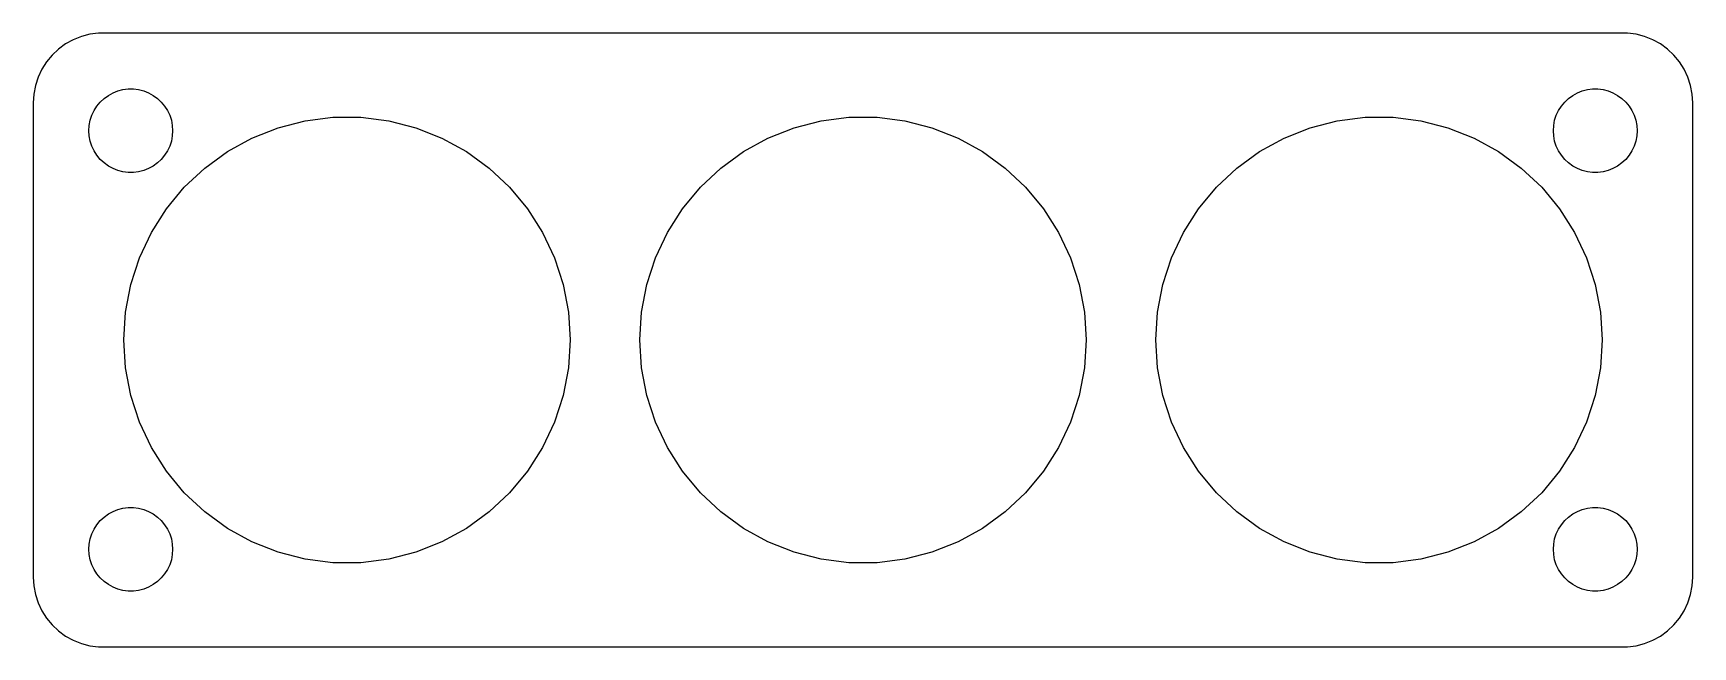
# Model space of a CAD drawing. Header units: metres. Extents: x -60 to 60, y -22 to 22.
import ezdxf

# ---------------------------------------------------------------- set-up
doc = ezdxf.new("R2010")
doc.units = ezdxf.units.M

msp = doc.modelspace()

# ---------------------------------------------------------------- linework, layer by layer
for p, q in [((-56.6289, 21.5241), (-57.1791, 21.2216)), ((-56.0451, 21.7553), (-56.6289, 21.5241)), ((-55.4369, 21.9114), (-56.0451, 21.7553)), ((-54.8139, 21.9901), (-55.4369, 21.9114)), ((54.8139, 21.9901), (-54.8139, 21.9901)), ((55.4369, 21.9114), (54.8139, 21.9901)), ((56.0451, 21.7553), (55.4369, 21.9114)), ((56.6289, 21.5241), (56.0451, 21.7553)), ((57.1791, 21.2216), (56.6289, 21.5241)), ((-58.1448, 20.4227), (-58.5451, 19.9389)), ((-57.6871, 20.8526), (-58.1448, 20.4227)), ((-57.1791, 21.2216), (-57.6871, 20.8526)), ((57.6871, 20.8526), (57.1791, 21.2216)), ((58.1448, 20.4227), (57.6871, 20.8526)), ((58.5451, 19.9389), (58.1448, 20.4227)), ((-58.8815, 19.4088), (-59.1489, 18.8406)), ((-58.5451, 19.9389), (-58.8815, 19.4088)), ((58.8815, 19.4088), (58.5451, 19.9389)), ((59.1489, 18.8406), (58.8815, 19.4088)), ((-59.3429, 18.2434), (-59.4606, 17.6267)), ((-59.1489, 18.8406), (-59.3429, 18.2434)), ((-53.7773, 17.7145), (-53.427, 17.8532)), ((-53.427, 17.8532), (-53.0621, 17.9469)), ((-53.0621, 17.9469), (-52.6884, 17.9941)), ((-52.6884, 17.9941), (-52.3116, 17.9941)), ((-52.3116, 17.9941), (-51.9379, 17.9469)), ((-51.9379, 17.9469), (-51.5729, 17.8532)), ((-51.5729, 17.8532), (-51.2227, 17.7145)), ((51.2227, 17.7145), (51.5729, 17.8532)), ((51.5729, 17.8532), (51.9379, 17.9469)), ((51.9379, 17.9469), (52.3116, 17.9941)), ((52.3116, 17.9941), (52.6884, 17.9941)), ((52.6884, 17.9941), (53.0621, 17.9469)), ((53.0621, 17.9469), (53.427, 17.8532)), ((53.427, 17.8532), (53.7773, 17.7145)), ((59.3429, 18.2434), (59.1489, 18.8406)), ((59.4606, 17.6267), (59.3429, 18.2434)), ((-59.4606, 17.6267), (-59.5, 17)), ((-59.5, 17), (-59.5, -17)), ((-55.1289, 16.4453), (-54.927, 16.7634)), ((-54.927, 16.7634), (-54.6869, 17.0536)), ((-54.6869, 17.0536), (-54.4123, 17.3115)), ((-54.4123, 17.3115), (-54.1075, 17.533)), ((-54.1075, 17.533), (-53.7773, 17.7145)), ((-51.2227, 17.7145), (-50.8925, 17.533)), ((-50.8925, 17.533), (-50.5877, 17.3115)), ((-50.5877, 17.3115), (-50.3131, 17.0536)), ((-50.3131, 17.0536), (-50.0729, 16.7634)), ((-50.0729, 16.7634), (-49.8711, 16.4453)), ((49.8711, 16.4453), (50.0729, 16.7634)), ((50.0729, 16.7634), (50.3131, 17.0536)), ((50.3131, 17.0536), (50.5877, 17.3115)), ((50.5877, 17.3115), (50.8925, 17.533)), ((50.8925, 17.533), (51.2227, 17.7145)), ((53.7773, 17.7145), (54.1075, 17.533)), ((54.1075, 17.533), (54.4123, 17.3115)), ((54.4123, 17.3115), (54.6869, 17.0536)), ((54.6869, 17.0536), (54.927, 16.7634)), ((54.927, 16.7634), (55.1289, 16.4453)), ((59.5, 17), (59.4606, 17.6267)), ((59.5, -17), (59.5, 17)), ((-55.4763, 15.376), (-55.4057, 15.7461)), ((-55.4057, 15.7461), (-55.2893, 16.1044)), ((-55.2893, 16.1044), (-55.1289, 16.4453)), ((-49.8711, 16.4453), (-49.7107, 16.1044)), ((-49.7107, 16.1044), (-49.5942, 15.7461)), ((-49.5942, 15.7461), (-49.5237, 15.376)), ((-41.9443, 15.2169), (-39.9981, 15.7166)), ((-39.9981, 15.7166), (-38.0046, 15.9684)), ((-38.0046, 15.9684), (-35.9953, 15.9684)), ((-35.9953, 15.9684), (-34.0019, 15.7166)), ((-34.0019, 15.7166), (-32.0557, 15.2169)), ((-4.94426, 15.2169), (-2.99809, 15.7166)), ((-2.99809, 15.7166), (-1.00464, 15.9684)), ((-1.00464, 15.9684), (1.00464, 15.9684)), ((1.00464, 15.9684), (2.99809, 15.7166)), ((2.99809, 15.7166), (4.94426, 15.2169)), ((32.0557, 15.2169), (34.0019, 15.7166)), ((34.0019, 15.7166), (35.9953, 15.9684)), ((35.9953, 15.9684), (38.0046, 15.9684)), ((38.0046, 15.9684), (39.9981, 15.7166)), ((39.9981, 15.7166), (41.9443, 15.2169)), ((49.5237, 15.376), (49.5942, 15.7461)), ((49.5942, 15.7461), (49.7107, 16.1044)), ((49.7107, 16.1044), (49.8711, 16.4453)), ((55.1289, 16.4453), (55.2893, 16.1044)), ((55.2893, 16.1044), (55.4057, 15.7461)), ((55.4057, 15.7461), (55.4763, 15.376)), ((-55.5, 15), (-55.4763, 15.376)), ((-55.4763, 14.624), (-55.5, 15)), ((-55.4057, 14.2539), (-55.4763, 14.624)), ((-49.5237, 14.624), (-49.5942, 14.2539)), ((-49.5237, 15.376), (-49.5, 15)), ((-49.5, 15), (-49.5237, 14.624)), ((-45.5732, 13.5092), (-43.8125, 14.4772)), ((-43.8125, 14.4772), (-41.9443, 15.2169)), ((-32.0557, 15.2169), (-30.1875, 14.4772)), ((-30.1875, 14.4772), (-28.4268, 13.5092)), ((-8.57323, 13.5092), (-6.81245, 14.4772)), ((-6.81245, 14.4772), (-4.94426, 15.2169)), ((4.94426, 15.2169), (6.81245, 14.4772)), ((6.81245, 14.4772), (8.57323, 13.5092)), ((28.4268, 13.5092), (30.1875, 14.4772)), ((30.1875, 14.4772), (32.0557, 15.2169)), ((41.9443, 15.2169), (43.8125, 14.4772)), ((43.8125, 14.4772), (45.5732, 13.5092)), ((49.5, 15), (49.5237, 15.376)), ((49.5237, 14.624), (49.5, 15)), ((49.5942, 14.2539), (49.5237, 14.624)), ((55.4763, 14.624), (55.4057, 14.2539)), ((55.4763, 15.376), (55.5, 15)), ((55.5, 15), (55.4763, 14.624)), ((-55.2893, 13.8956), (-55.4057, 14.2539)), ((-55.1289, 13.5547), (-55.2893, 13.8956)), ((-54.927, 13.2366), (-55.1289, 13.5547)), ((-54.6869, 12.9464), (-54.927, 13.2366)), ((-50.0729, 13.2366), (-50.3131, 12.9464)), ((-49.8711, 13.5547), (-50.0729, 13.2366)), ((-49.7107, 13.8956), (-49.8711, 13.5547)), ((-49.5942, 14.2539), (-49.7107, 13.8956)), ((-47.1988, 12.3282), (-45.5732, 13.5092)), ((-28.4268, 13.5092), (-26.8012, 12.3282)), ((-10.1988, 12.3282), (-8.57323, 13.5092)), ((8.57323, 13.5092), (10.1988, 12.3282)), ((26.8012, 12.3282), (28.4268, 13.5092)), ((45.5732, 13.5092), (47.1988, 12.3282)), ((49.7107, 13.8956), (49.5942, 14.2539)), ((49.8711, 13.5547), (49.7107, 13.8956)), ((50.0729, 13.2366), (49.8711, 13.5547)), ((50.3131, 12.9464), (50.0729, 13.2366)), ((54.927, 13.2366), (54.6869, 12.9464)), ((55.1289, 13.5547), (54.927, 13.2366)), ((55.2893, 13.8956), (55.1289, 13.5547)), ((55.4057, 14.2539), (55.2893, 13.8956)), ((-54.4123, 12.6884), (-54.6869, 12.9464)), ((-54.1075, 12.467), (-54.4123, 12.6884)), ((-53.7773, 12.2855), (-54.1075, 12.467)), ((-53.427, 12.1468), (-53.7773, 12.2855)), ((-53.0621, 12.0531), (-53.427, 12.1468)), ((-52.6884, 12.0059), (-53.0621, 12.0531)), ((-52.3116, 12.0059), (-52.6884, 12.0059)), ((-51.9379, 12.0531), (-52.3116, 12.0059)), ((-51.5729, 12.1468), (-51.9379, 12.0531)), ((-51.2227, 12.2855), (-51.5729, 12.1468)), ((-50.8925, 12.467), (-51.2227, 12.2855)), ((-50.5877, 12.6884), (-50.8925, 12.467)), ((-50.3131, 12.9464), (-50.5877, 12.6884)), ((-48.6635, 10.9527), (-47.1988, 12.3282)), ((-26.8012, 12.3282), (-25.3365, 10.9527)), ((-11.6635, 10.9527), (-10.1988, 12.3282)), ((10.1988, 12.3282), (11.6635, 10.9527)), ((25.3365, 10.9527), (26.8012, 12.3282)), ((47.1988, 12.3282), (48.6635, 10.9527)), ((50.5877, 12.6884), (50.3131, 12.9464)), ((50.8925, 12.467), (50.5877, 12.6884)), ((51.2227, 12.2855), (50.8925, 12.467)), ((51.5729, 12.1468), (51.2227, 12.2855)), ((51.9379, 12.0531), (51.5729, 12.1468)), ((52.3116, 12.0059), (51.9379, 12.0531)), ((52.6884, 12.0059), (52.3116, 12.0059)), ((53.0621, 12.0531), (52.6884, 12.0059)), ((53.427, 12.1468), (53.0621, 12.0531)), ((53.7773, 12.2855), (53.427, 12.1468)), ((54.1075, 12.467), (53.7773, 12.2855)), ((54.4123, 12.6884), (54.1075, 12.467)), ((54.6869, 12.9464), (54.4123, 12.6884)), ((-49.9443, 9.40456), (-48.6635, 10.9527)), ((-25.3365, 10.9527), (-24.0557, 9.40456)), ((-12.9443, 9.40456), (-11.6635, 10.9527)), ((11.6635, 10.9527), (12.9443, 9.40456)), ((24.0557, 9.40456), (25.3365, 10.9527)), ((48.6635, 10.9527), (49.9443, 9.40456)), ((-51.0209, 7.70805), (-49.9443, 9.40456)), ((-24.0557, 9.40456), (-22.9791, 7.70805)), ((-14.0209, 7.70805), (-12.9443, 9.40456)), ((12.9443, 9.40456), (14.0209, 7.70805)), ((22.9791, 7.70805), (24.0557, 9.40456)), ((49.9443, 9.40456), (51.0209, 7.70805)), ((-51.8764, 5.88998), (-51.0209, 7.70805)), ((-22.9791, 7.70805), (-22.1236, 5.88998)), ((-14.8764, 5.88998), (-14.0209, 7.70805)), ((14.0209, 7.70805), (14.8764, 5.88998)), ((22.1236, 5.88998), (22.9791, 7.70805)), ((51.0209, 7.70805), (51.8764, 5.88998)), ((-52.4973, 3.97903), (-51.8764, 5.88998)), ((-22.1236, 5.88998), (-21.5027, 3.97903)), ((-15.4973, 3.97903), (-14.8764, 5.88998)), ((14.8764, 5.88998), (15.4973, 3.97903)), ((21.5027, 3.97903), (22.1236, 5.88998)), ((51.8764, 5.88998), (52.4973, 3.97903)), ((-52.8738, 2.00533), (-52.4973, 3.97903)), ((-21.5027, 3.97903), (-21.1262, 2.00533)), ((-15.8738, 2.00533), (-15.4973, 3.97903)), ((15.4973, 3.97903), (15.8738, 2.00533)), ((21.1262, 2.00533), (21.5027, 3.97903)), ((52.4973, 3.97903), (52.8738, 2.00533)), ((-53, 0), (-52.8738, 2.00533)), ((-21.1262, 2.00533), (-21, 0)), ((-16, 0), (-15.8738, 2.00533)), ((15.8738, 2.00533), (16, 0)), ((21, 0), (21.1262, 2.00533)), ((52.8738, 2.00533), (53, 0)), ((-52.8738, -2.00533), (-53, 0)), ((-21, 0), (-21.1262, -2.00533)), ((-15.8738, -2.00533), (-16, 0)), ((16, 0), (15.8738, -2.00533)), ((21.1262, -2.00533), (21, 0)), ((53, 0), (52.8738, -2.00533)), ((-52.4973, -3.97903), (-52.8738, -2.00533)), ((-21.1262, -2.00533), (-21.5027, -3.97903)), ((-15.4973, -3.97903), (-15.8738, -2.00533)), ((15.8738, -2.00533), (15.4973, -3.97903)), ((21.5027, -3.97903), (21.1262, -2.00533)), ((52.8738, -2.00533), (52.4973, -3.97903)), ((-51.8764, -5.88998), (-52.4973, -3.97903)), ((-21.5027, -3.97903), (-22.1236, -5.88998)), ((-14.8764, -5.88998), (-15.4973, -3.97903)), ((15.4973, -3.97903), (14.8764, -5.88998)), ((22.1236, -5.88998), (21.5027, -3.97903)), ((52.4973, -3.97903), (51.8764, -5.88998)), ((-51.0209, -7.70805), (-51.8764, -5.88998)), ((-22.1236, -5.88998), (-22.9791, -7.70805)), ((-14.0209, -7.70805), (-14.8764, -5.88998)), ((14.8764, -5.88998), (14.0209, -7.70805)), ((22.9791, -7.70805), (22.1236, -5.88998)), ((51.8764, -5.88998), (51.0209, -7.70805)), ((-49.9443, -9.40456), (-51.0209, -7.70805)), ((-22.9791, -7.70805), (-24.0557, -9.40456)), ((-12.9443, -9.40456), (-14.0209, -7.70805)), ((14.0209, -7.70805), (12.9443, -9.40456)), ((24.0557, -9.40456), (22.9791, -7.70805)), ((51.0209, -7.70805), (49.9443, -9.40456)), ((-48.6635, -10.9527), (-49.9443, -9.40456)), ((-24.0557, -9.40456), (-25.3365, -10.9527)), ((-11.6635, -10.9527), (-12.9443, -9.40456)), ((12.9443, -9.40456), (11.6635, -10.9527)), ((25.3365, -10.9527), (24.0557, -9.40456)), ((49.9443, -9.40456), (48.6635, -10.9527)), ((-47.1988, -12.3282), (-48.6635, -10.9527)), ((-25.3365, -10.9527), (-26.8012, -12.3282)), ((-10.1988, -12.3282), (-11.6635, -10.9527)), ((11.6635, -10.9527), (10.1988, -12.3282)), ((26.8012, -12.3282), (25.3365, -10.9527)), ((48.6635, -10.9527), (47.1988, -12.3282)), ((-54.927, -13.2366), (-54.6869, -12.9464)), ((-54.6869, -12.9464), (-54.4123, -12.6884)), ((-54.4123, -12.6884), (-54.1075, -12.467)), ((-54.1075, -12.467), (-53.7773, -12.2855)), ((-53.7773, -12.2855), (-53.427, -12.1468)), ((-53.427, -12.1468), (-53.0621, -12.0531)), ((-53.0621, -12.0531), (-52.6884, -12.0059)), ((-52.6884, -12.0059), (-52.3116, -12.0059)), ((-52.3116, -12.0059), (-51.9379, -12.0531)), ((-51.9379, -12.0531), (-51.5729, -12.1468)), ((-51.5729, -12.1468), (-51.2227, -12.2855)), ((-51.2227, -12.2855), (-50.8925, -12.467)), ((-50.8925, -12.467), (-50.5877, -12.6884)), ((-50.5877, -12.6884), (-50.3131, -12.9464)), ((-50.3131, -12.9464), (-50.0729, -13.2366)), ((-45.5732, -13.5092), (-47.1988, -12.3282)), ((-26.8012, -12.3282), (-28.4268, -13.5092)), ((-8.57323, -13.5092), (-10.1988, -12.3282)), ((10.1988, -12.3282), (8.57323, -13.5092)), ((28.4268, -13.5092), (26.8012, -12.3282)), ((47.1988, -12.3282), (45.5732, -13.5092)), ((50.0729, -13.2366), (50.3131, -12.9464)), ((50.3131, -12.9464), (50.5877, -12.6884)), ((50.5877, -12.6884), (50.8925, -12.467)), ((50.8925, -12.467), (51.2227, -12.2855)), ((51.2227, -12.2855), (51.5729, -12.1468)), ((51.5729, -12.1468), (51.9379, -12.0531)), ((51.9379, -12.0531), (52.3116, -12.0059)), ((52.3116, -12.0059), (52.6884, -12.0059)), ((52.6884, -12.0059), (53.0621, -12.0531)), ((53.0621, -12.0531), (53.427, -12.1468)), ((53.427, -12.1468), (53.7773, -12.2855)), ((53.7773, -12.2855), (54.1075, -12.467)), ((54.1075, -12.467), (54.4123, -12.6884)), ((54.4123, -12.6884), (54.6869, -12.9464)), ((54.6869, -12.9464), (54.927, -13.2366)), ((-55.4763, -14.624), (-55.4057, -14.2539)), ((-55.4057, -14.2539), (-55.2893, -13.8956)), ((-55.2893, -13.8956), (-55.1289, -13.5547)), ((-55.1289, -13.5547), (-54.927, -13.2366)), ((-50.0729, -13.2366), (-49.8711, -13.5547)), ((-49.8711, -13.5547), (-49.7107, -13.8956)), ((-49.7107, -13.8956), (-49.5942, -14.2539)), ((-49.5942, -14.2539), (-49.5237, -14.624)), ((-43.8125, -14.4772), (-45.5732, -13.5092)), ((-28.4268, -13.5092), (-30.1875, -14.4772)), ((-6.81245, -14.4772), (-8.57323, -13.5092)), ((8.57323, -13.5092), (6.81245, -14.4772)), ((30.1875, -14.4772), (28.4268, -13.5092)), ((45.5732, -13.5092), (43.8125, -14.4772)), ((49.5237, -14.624), (49.5942, -14.2539)), ((49.5942, -14.2539), (49.7107, -13.8956)), ((49.7107, -13.8956), (49.8711, -13.5547)), ((49.8711, -13.5547), (50.0729, -13.2366)), ((54.927, -13.2366), (55.1289, -13.5547)), ((55.1289, -13.5547), (55.2893, -13.8956)), ((55.2893, -13.8956), (55.4057, -14.2539)), ((55.4057, -14.2539), (55.4763, -14.624)), ((-55.5, -15), (-55.4763, -14.624)), ((-55.4763, -15.376), (-55.5, -15)), ((-55.4057, -15.7461), (-55.4763, -15.376)), ((-49.5237, -15.376), (-49.5942, -15.7461)), ((-49.5237, -14.624), (-49.5, -15)), ((-49.5, -15), (-49.5237, -15.376)), ((-41.9443, -15.2169), (-43.8125, -14.4772)), ((-39.9981, -15.7166), (-41.9443, -15.2169)), ((-32.0557, -15.2169), (-34.0019, -15.7166)), ((-30.1875, -14.4772), (-32.0557, -15.2169)), ((-4.94426, -15.2169), (-6.81245, -14.4772)), ((-2.99809, -15.7166), (-4.94426, -15.2169)), ((4.94426, -15.2169), (2.99809, -15.7166)), ((6.81245, -14.4772), (4.94426, -15.2169)), ((32.0557, -15.2169), (30.1875, -14.4772)), ((34.0019, -15.7166), (32.0557, -15.2169)), ((41.9443, -15.2169), (39.9981, -15.7166)), ((43.8125, -14.4772), (41.9443, -15.2169)), ((49.5, -15), (49.5237, -14.624)), ((49.5237, -15.376), (49.5, -15)), ((49.5942, -15.7461), (49.5237, -15.376)), ((55.4763, -15.376), (55.4057, -15.7461)), ((55.4763, -14.624), (55.5, -15)), ((55.5, -15), (55.4763, -15.376)), ((-55.2893, -16.1044), (-55.4057, -15.7461)), ((-55.1289, -16.4453), (-55.2893, -16.1044)), ((-54.927, -16.7634), (-55.1289, -16.4453)), ((-49.8711, -16.4453), (-50.0729, -16.7634)), ((-49.7107, -16.1044), (-49.8711, -16.4453)), ((-49.5942, -15.7461), (-49.7107, -16.1044)), ((-38.0046, -15.9684), (-39.9981, -15.7166)), ((-35.9953, -15.9684), (-38.0046, -15.9684)), ((-34.0019, -15.7166), (-35.9953, -15.9684)), ((-1.00464, -15.9684), (-2.99809, -15.7166)), ((1.00464, -15.9684), (-1.00464, -15.9684)), ((2.99809, -15.7166), (1.00464, -15.9684)), ((35.9953, -15.9684), (34.0019, -15.7166)), ((38.0046, -15.9684), (35.9953, -15.9684)), ((39.9981, -15.7166), (38.0046, -15.9684)), ((49.7107, -16.1044), (49.5942, -15.7461)), ((49.8711, -16.4453), (49.7107, -16.1044)), ((50.0729, -16.7634), (49.8711, -16.4453)), ((55.1289, -16.4453), (54.927, -16.7634)), ((55.2893, -16.1044), (55.1289, -16.4453)), ((55.4057, -15.7461), (55.2893, -16.1044)), ((-59.5, -17), (-59.4606, -17.6267)), ((-59.4606, -17.6267), (-59.3429, -18.2434)), ((-54.6869, -17.0536), (-54.927, -16.7634)), ((-54.4123, -17.3115), (-54.6869, -17.0536)), ((-54.1075, -17.533), (-54.4123, -17.3115)), ((-53.7773, -17.7145), (-54.1075, -17.533)), ((-53.427, -17.8532), (-53.7773, -17.7145)), ((-51.2227, -17.7145), (-51.5729, -17.8532)), ((-50.8925, -17.533), (-51.2227, -17.7145)), ((-50.5877, -17.3115), (-50.8925, -17.533)), ((-50.3131, -17.0536), (-50.5877, -17.3115)), ((-50.0729, -16.7634), (-50.3131, -17.0536)), ((50.3131, -17.0536), (50.0729, -16.7634)), ((50.5877, -17.3115), (50.3131, -17.0536)), ((50.8925, -17.533), (50.5877, -17.3115)), ((51.2227, -17.7145), (50.8925, -17.533)), ((51.5729, -17.8532), (51.2227, -17.7145)), ((53.7773, -17.7145), (53.427, -17.8532)), ((54.1075, -17.533), (53.7773, -17.7145)), ((54.4123, -17.3115), (54.1075, -17.533)), ((54.6869, -17.0536), (54.4123, -17.3115)), ((54.927, -16.7634), (54.6869, -17.0536)), ((59.3429, -18.2434), (59.4606, -17.6267)), ((59.4606, -17.6267), (59.5, -17)), ((-59.3429, -18.2434), (-59.1489, -18.8406)), ((-59.1489, -18.8406), (-58.8815, -19.4088)), ((-53.0621, -17.9469), (-53.427, -17.8532)), ((-52.6884, -17.9941), (-53.0621, -17.9469)), ((-52.3116, -17.9941), (-52.6884, -17.9941)), ((-51.9379, -17.9469), (-52.3116, -17.9941)), ((-51.5729, -17.8532), (-51.9379, -17.9469)), ((51.9379, -17.9469), (51.5729, -17.8532)), ((52.3116, -17.9941), (51.9379, -17.9469)), ((52.6884, -17.9941), (52.3116, -17.9941)), ((53.0621, -17.9469), (52.6884, -17.9941)), ((53.427, -17.8532), (53.0621, -17.9469)), ((58.8815, -19.4088), (59.1489, -18.8406)), ((59.1489, -18.8406), (59.3429, -18.2434)), ((-58.8815, -19.4088), (-58.5451, -19.9389)), ((-58.5451, -19.9389), (-58.1448, -20.4227)), ((58.1448, -20.4227), (58.5451, -19.9389)), ((58.5451, -19.9389), (58.8815, -19.4088)), ((-58.1448, -20.4227), (-57.6871, -20.8526)), ((-57.6871, -20.8526), (-57.1791, -21.2216)), ((-57.1791, -21.2216), (-56.6289, -21.5241)), ((56.6289, -21.5241), (57.1791, -21.2216)), ((57.1791, -21.2216), (57.6871, -20.8526)), ((57.6871, -20.8526), (58.1448, -20.4227)), ((-56.6289, -21.5241), (-56.0451, -21.7553)), ((-56.0451, -21.7553), (-55.4369, -21.9114)), ((-55.4369, -21.9114), (-54.8139, -21.9901)), ((-54.8139, -21.9901), (54.8139, -21.9901)), ((54.8139, -21.9901), (55.4369, -21.9114)), ((55.4369, -21.9114), (56.0451, -21.7553)), ((56.0451, -21.7553), (56.6289, -21.5241))]:
    msp.add_line(p, q)

doc.saveas('drawing.dxf')
